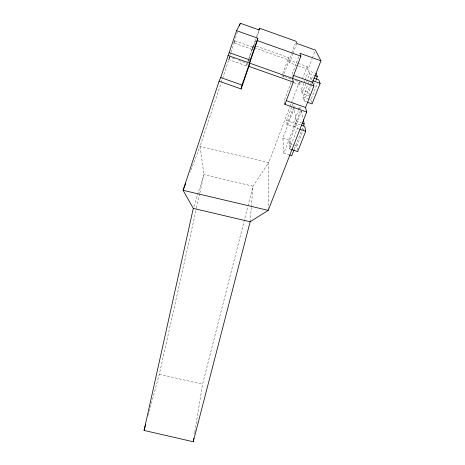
<?xml version="1.0" encoding="UTF-8"?>
<svg xmlns="http://www.w3.org/2000/svg" width="465" height="465" viewBox="0 0 465 465"><rect width="100%" height="100%" fill="white"/><g stroke="black" fill="none" stroke-linecap="round" stroke-linejoin="round"><path stroke-width="0.35" stroke-dasharray="2.33 1.74" d="M268.224 209.657L268.706 162.634L289.829 106.95M250.153 221.758L251.286 207.535M251.344 206.826L252.989 186.203L268.706 162.634L200.06 146.376L190.133 172.062M194.504 433.938L194.736 432.52M194.847 431.811L202.56 384.235L247.804 206.57M237.429 32.073L233.831 42.937L252.483 49.575L253.425 45.128L248.798 58.607M148.207 415.175L159.321 374.232L196.375 208.599M196.532 207.89L199.7 193.736M199.857 193.027L203.972 174.625L200.06 146.376L221.015 83.206M229.925 55.556L228.594 59.572L246.56 65.937L247.177 63.321L237.749 59.979M247.979 205.867L252.989 186.203L203.972 174.625L193.731 207.001M230.146 54.887L230.814 52.876M231.035 52.208L234.808 40.827L252.966 47.291M221.247 82.52L222.386 79.091M222.613 78.405L229.669 57.119L231.692 57.834M247.868 61.304L248.566 59.282M246.56 65.937L248.845 59.282M249.077 58.613L255.779 39.118M256.715 36.392L258.587 30.946M252.483 49.575L256.198 38.775M256.43 38.101L258.982 30.673M282.755 73.679L288.637 57.677L254.779 45.611M282.801 77.289L291.59 53.423M291.84 52.754L295.31 43.321M297.815 65.71L289.608 62.787L292.81 54.109M293.055 53.446L296.507 44.099M298.704 56.666L291.904 74.877L292.305 76.975M291.055 82.433L284.47 100.01L284.719 102.509M290.09 106.27L291.119 103.556M291.375 102.875L299.367 81.823L294.694 80.172M300.326 111.077L294.159 127.015L287.021 124.51L286.603 120.4L291.997 106.229M292.258 105.555L293.281 102.852M293.95 82.729L300.111 84.915L302.105 79.672M302.355 79.015L307.092 66.571L299.1 63.722M287.021 124.51L293.624 107.212M298.501 65.954L308.08 69.361L312.131 58.741M312.387 58.079L314.921 51.446M283.906 153.061L282.865 138.07L294.194 108.461L296.246 121.162L283.906 153.061L289.108 154.868M309.76 96.069L302.163 93.384L301.308 89.855L303.819 83.293M304.069 82.636L304.825 80.666M305.075 80.009L308.591 70.814L316.066 73.47M302.163 93.384L309.661 73.848L308.591 70.814M306.702 102.009L304.023 101.062L303.064 97.115L308.219 83.741M308.475 83.072L310.794 77.051L313.427 77.986M294.159 127.015L293.56 122.841L298.234 110.716M298.495 110.042L299.791 106.677M304.023 101.062L310.451 84.444M310.707 83.776L311.992 80.451L310.794 77.051M291.526 149.492L289.474 148.777L288.928 143.359L301.5 111.036L299.507 110.333M309.405 94.872L308.696 92.471L311.236 85.92M311.492 85.264L312.253 83.299M314.468 83.973L314.991 82.625M315.253 81.956L316.037 79.939M289.474 148.777L297.414 128.381L296.624 123.498L300.657 124.911M311.666 102.562L310.876 99.876L317.397 83.194M294.31 149.143L303.157 126.602M297.49 150.265L296.897 146.138L302.61 131.607M302.872 130.95L303.912 128.305M228.594 59.572L229.669 57.119M233.831 42.937L234.808 40.827M159.321 374.232L202.56 384.235M288.928 143.359L294.24 145.208M294.903 145.44L296.897 146.138M297.414 128.381L299.332 129.055M282.865 138.07L290.05 140.581L291.102 150.247M295.194 107.008L293.88 106.543L293.386 103.468M297.815 107.927L299.786 108.624M296.246 121.162L301.547 123.022M286.603 120.4L293.56 122.841M301.308 89.855L308.696 92.471M303.064 97.115L308.923 99.184M309.574 99.411L310.876 99.876M254.332 47.779L298.437 63.484M309.661 73.848L314.142 75.44M232.366 58.073L235.058 59.026M284.022 76.388L282.023 75.679L282.139 76.847M284.69 76.62L292.026 79.224M307.092 66.571L308.08 69.361M299.367 81.823L300.111 84.915M300.704 107.206L300.965 108.461M301.5 111.036L302.918 117.831M288.637 57.677L289.608 62.787"/><path stroke-width="0.7" d="M193.237 441.75L250.153 221.758L268.212 210.378L306.679 112.042L305.563 107.444L313.933 85.949L312.62 82.229L320.931 60.781L315.427 50.115L296.751 43.431L296.054 41.298L259.522 28.22L259.214 29.998L240.353 23.25L236.58 30.661L220.706 77.539L219.096 81.206L183.076 190.307L193.295 208.378L144.069 430.445L193.237 441.75L193.812 438.199M219.096 81.206L241.12 88.96L242.038 85.06L257.372 40.624L257.784 38.235L236.58 30.661M241.12 88.96L248.915 66.385L250.251 60.095L257.784 38.235M144.069 430.445L145.76 424.196M239.452 25.964L240.353 23.25M258.819 30.26L259.522 28.22M320.931 60.781L299.96 53.295L300.896 56.155L292.572 78.376L293.281 82.102L284.911 104.381L306.679 112.042M185.692 183.547L183.076 190.307L268.212 210.378M316.299 79.265L317.345 76.58L316.066 73.47M294.049 149.806L291.706 155.769L289.759 155.089M303.413 125.939L304.197 123.952L303.343 119.871M314.084 78.225L318.699 79.864L320.135 83.34L312.062 103.904L307.371 102.248M301.332 125.149L304.691 126.323L305.726 131.293L297.687 151.637L291.526 149.492M193.295 208.378L250.153 221.758M299.972 129.276L305.726 131.293M220.706 77.539L242.038 85.06M286.51 100.731L305.563 107.444M302.209 123.254L304.197 123.952M248.915 66.385L293.281 82.102M314.782 75.667L317.345 76.58M312.672 80.695L320.135 83.34M229.303 52.661L250.251 60.095M293.241 75.353L312.62 82.229M227.995 55.475L313.933 85.949M257.372 40.624L300.896 56.155M284.783 103.131L284.911 104.381"/></g></svg>
